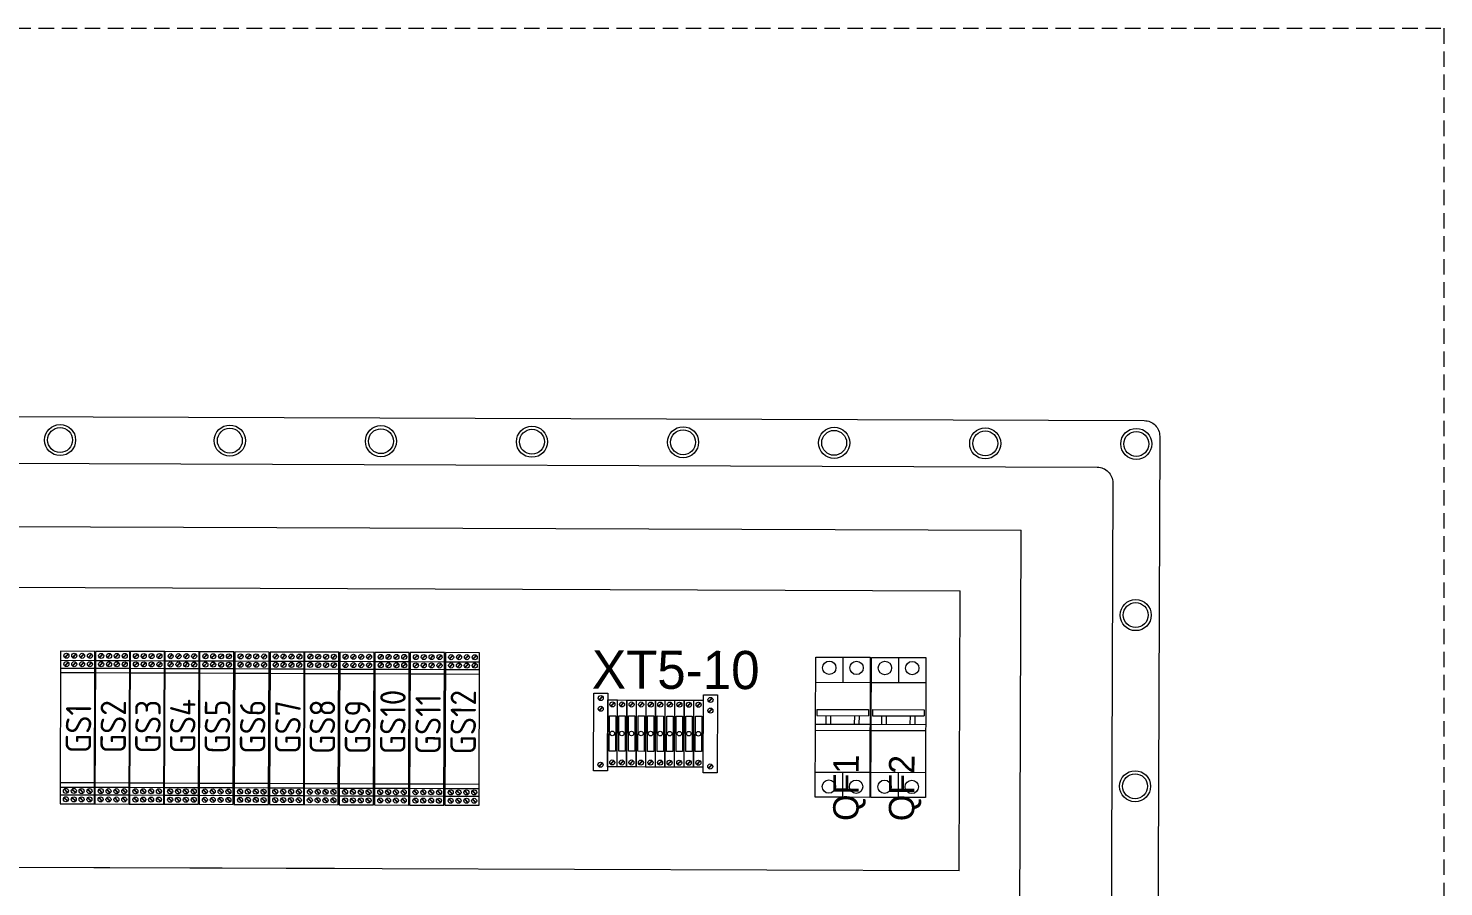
# Model space of a CAD drawing. Header units: millimetres. Extents: x 32721 to 103787, y 57624 to 127312.
# Drawn here: x 38092.8 to 38552.1, y 65384.5 to 65663.3 of the extents above; entities that cross this region are included whole.
import ezdxf

# ---------------------------------------------------------------- set-up
doc = ezdxf.new("R2010")
doc.units = ezdxf.units.MM
doc.header["$LTSCALE"] = 10
doc.linetypes.add('DASHED', pattern=[0.75, 0.5, -0.25])
doc.layers.add('1轮廓实线层', color=7, linetype='Continuous', lineweight=18)
doc.layers.add('6文字层', color=3, linetype='Continuous', lineweight=18)
doc.styles.get("Standard").update_dxf_attribs({"font": 'isocp.shx', "width": 0.707, "bigfont": 'hztxt.shx'})
doc.styles.add('样式 1', font='SIMYOU.TTF', dxfattribs={"width": 0.75})

msp = doc.modelspace()

# ---------------------------------------------------------------- linework, layer by layer
at = {"layer": '1轮廓实线层'}
for p, q in [((37757.48, 65538.42), (38454.95, 65535.9)), ((37772.59, 65523.2), (38439.73, 65520.79)), ((37797.17, 65502.52), (38415, 65500.29)), ((38413.8, 65167.47), (38415, 65500.29)), ((37816.82, 65482.75), (38395.21, 65480.66)), ((38394.88, 65389.68), (38395.21, 65480.66)), ((38348.18, 65413.59), (38348.35, 65459.08)), ((38348.35, 65459.08), (38357.19, 65459.05)), ((38357.19, 65459.05), (38357.16, 65450.89)), ((38357.19, 65459.05), (38366.04, 65459.02)), ((38366.04, 65459.02), (38365.87, 65413.53)), ((38366.25, 65413.53), (38366.42, 65459.01)), ((38366.42, 65459.01), (38375.26, 65458.98)), ((38375.26, 65458.98), (38375.23, 65450.82)), ((38375.26, 65458.98), (38384.11, 65458.95)), ((38384.11, 65458.95), (38383.94, 65413.46)), ((38348.32, 65450.92), (38366.01, 65450.85)), ((38366.39, 65450.85), (38384.08, 65450.79)), ((38348.74, 65442.1), (38365.52, 65442.04)), ((38348.74, 65442.1), (38348.74, 65440.1)), ((38365.52, 65442.04), (38365.51, 65440.04)), ((38366.81, 65442.04), (38383.59, 65441.97)), ((38366.81, 65442.04), (38366.81, 65440.03)), ((38383.59, 65441.97), (38383.58, 65439.97)), ((38348.27, 65437.34), (38365.96, 65437.27)), ((38348.74, 65440.1), (38365.51, 65440.04)), ((38351.72, 65437.32), (38351.73, 65440.09)), ((38353.24, 65437.32), (38353.25, 65440.08)), ((38360.99, 65437.29), (38361, 65440.06)), ((38362.51, 65437.29), (38362.52, 65440.05)), ((38366.34, 65437.27), (38384.03, 65437.21)), ((38366.81, 65440.03), (38383.58, 65439.97)), ((38369.79, 65437.26), (38369.8, 65440.02)), ((38371.31, 65437.25), (38371.32, 65440.02)), ((38379.06, 65437.23), (38379.07, 65439.99)), ((38380.58, 65437.22), (38380.59, 65439.98)), ((38348.26, 65435.34), (38365.95, 65435.27)), ((38366.33, 65435.27), (38384.02, 65435.21)), ((38348.21, 65421.75), (38365.9, 65421.69)), ((38357.06, 65421.72), (38357.03, 65413.56)), ((38366.28, 65421.69), (38383.97, 65421.62)), ((38375.13, 65421.66), (38375.1, 65413.5)), ((38357.03, 65413.56), (38348.18, 65413.59)), ((38365.87, 65413.53), (38357.03, 65413.56)), ((38375.1, 65413.5), (38366.25, 65413.53)), ((38383.94, 65413.46), (38375.1, 65413.5)), ((38192.22, 65390.41), (37816.48, 65391.77)), ((38394.88, 65389.68), (37816.49, 65391.77))]:
    msp.add_line(p, q, dxfattribs=at)
at = {"layer": '1轮廓实线层', "lineweight": 13}
for p, q in [((38103.34, 65460.99), (38103.17, 65411.46)), ((38114.46, 65460.94), (38103.34, 65460.99)), ((38104.59, 65459), (38105.75, 65460.16)), ((38104.69, 65458.9), (38105.86, 65460.05)), ((38107.13, 65458.99), (38108.3, 65460.15)), ((38107.24, 65458.89), (38108.4, 65460.04)), ((38109.68, 65458.98), (38110.85, 65460.14)), ((38109.78, 65458.88), (38110.95, 65460.03)), ((38112.23, 65458.97), (38113.39, 65460.13)), ((38112.33, 65458.87), (38113.49, 65460.03)), ((38114.28, 65411.41), (38114.46, 65460.94)), ((38114.62, 65460.94), (38114.44, 65411.41)), ((38125.74, 65460.9), (38114.62, 65460.94)), ((38115.86, 65458.96), (38117.03, 65460.11)), ((38115.96, 65458.85), (38117.13, 65460.01)), ((38118.41, 65458.95), (38119.57, 65460.11)), ((38118.51, 65458.85), (38119.67, 65460)), ((38120.95, 65458.94), (38122.12, 65460.1)), ((38121.05, 65458.84), (38122.22, 65459.99)), ((38123.5, 65458.93), (38124.66, 65460.09)), ((38123.6, 65458.83), (38124.76, 65459.98)), ((38125.56, 65411.37), (38125.74, 65460.9)), ((38125.89, 65460.9), (38125.71, 65411.37)), ((38137.01, 65460.86), (38125.89, 65460.9)), ((38127.13, 65458.92), (38128.3, 65460.07)), ((38127.23, 65458.81), (38128.4, 65459.97)), ((38129.68, 65458.91), (38130.84, 65460.06)), ((38129.78, 65458.81), (38130.94, 65459.96)), ((38132.22, 65458.9), (38133.39, 65460.06)), ((38132.32, 65458.8), (38133.49, 65459.95)), ((38134.77, 65458.89), (38135.93, 65460.05)), ((38134.87, 65458.79), (38136.04, 65459.94)), ((38136.83, 65411.33), (38137.01, 65460.86)), ((38137.16, 65460.86), (38136.98, 65411.33)), ((38148.28, 65460.82), (38137.16, 65460.86)), ((38138.4, 65458.88), (38139.57, 65460.03)), ((38138.5, 65458.77), (38139.67, 65459.93)), ((38140.95, 65458.87), (38142.11, 65460.02)), ((38141.05, 65458.76), (38142.22, 65459.92)), ((38143.49, 65458.86), (38144.66, 65460.01)), ((38143.6, 65458.76), (38144.76, 65459.91)), ((38146.04, 65458.85), (38147.21, 65460.01)), ((38146.14, 65458.75), (38147.31, 65459.9)), ((38148.1, 65411.29), (38148.28, 65460.82)), ((38148.43, 65460.82), (38148.25, 65411.29)), ((38159.55, 65460.78), (38148.43, 65460.82)), ((38149.67, 65458.84), (38150.84, 65459.99)), ((38149.78, 65458.73), (38150.94, 65459.89)), ((38152.22, 65458.83), (38153.39, 65459.98)), ((38152.32, 65458.72), (38153.49, 65459.88)), ((38154.77, 65458.82), (38155.93, 65459.97)), ((38154.87, 65458.71), (38156.03, 65459.87)), ((38157.31, 65458.81), (38158.48, 65459.96)), ((38157.41, 65458.71), (38158.58, 65459.86)), ((38159.37, 65411.25), (38159.55, 65460.78)), ((38159.86, 65460.78), (38159.68, 65411.25)), ((38170.98, 65460.74), (38159.86, 65460.78)), ((38161.1, 65458.79), (38162.27, 65459.95)), ((38161.2, 65458.69), (38162.37, 65459.85)), ((38163.65, 65458.78), (38164.81, 65459.94)), ((38163.75, 65458.68), (38164.91, 65459.84)), ((38166.19, 65458.78), (38167.36, 65459.93)), ((38166.29, 65458.67), (38167.46, 65459.83)), ((38168.74, 65458.77), (38169.9, 65459.92)), ((38168.84, 65458.66), (38170, 65459.82)), ((38170.8, 65411.21), (38170.98, 65460.74)), ((38171.28, 65460.74), (38171.1, 65411.21)), ((38182.4, 65460.7), (38171.28, 65460.74)), ((38172.52, 65458.75), (38173.69, 65459.91)), ((38172.63, 65458.65), (38173.79, 65459.81)), ((38175.07, 65458.74), (38176.24, 65459.9)), ((38175.17, 65458.64), (38176.34, 65459.8)), ((38177.62, 65458.73), (38178.78, 65459.89)), ((38177.72, 65458.63), (38178.88, 65459.79)), ((38180.16, 65458.73), (38181.33, 65459.88)), ((38180.26, 65458.62), (38181.43, 65459.78)), ((38182.22, 65411.17), (38182.4, 65460.7)), ((38182.49, 65460.7), (38182.31, 65411.17)), ((38193.61, 65460.66), (38182.49, 65460.7)), ((38183.73, 65458.71), (38184.9, 65459.87)), ((38183.83, 65458.61), (38185, 65459.77)), ((38186.28, 65458.7), (38187.44, 65459.86)), ((38186.38, 65458.6), (38187.55, 65459.76)), ((38188.82, 65458.69), (38189.99, 65459.85)), ((38188.93, 65458.59), (38190.09, 65459.75)), ((38191.37, 65458.68), (38192.54, 65459.84)), ((38191.47, 65458.58), (38192.64, 65459.74)), ((38193.43, 65411.13), (38193.61, 65460.66)), ((38193.91, 65460.66), (38193.73, 65411.13)), ((38205.03, 65460.62), (38193.91, 65460.66)), ((38195.16, 65458.67), (38196.32, 65459.83)), ((38195.26, 65458.57), (38196.42, 65459.73)), ((38197.7, 65458.66), (38198.87, 65459.82)), ((38197.8, 65458.56), (38198.97, 65459.72)), ((38200.25, 65458.65), (38201.41, 65459.81)), ((38200.35, 65458.55), (38201.52, 65459.71)), ((38202.79, 65458.64), (38203.96, 65459.8)), ((38202.9, 65458.54), (38204.06, 65459.7)), ((38204.85, 65411.09), (38205.03, 65460.62)), ((38205.34, 65460.62), (38205.16, 65411.09)), ((38216.46, 65460.58), (38205.34, 65460.62)), ((38206.58, 65458.63), (38207.75, 65459.79)), ((38206.68, 65458.53), (38207.85, 65459.68)), ((38209.13, 65458.62), (38210.29, 65459.78)), ((38209.23, 65458.52), (38210.39, 65459.68)), ((38211.67, 65458.61), (38212.84, 65459.77)), ((38211.77, 65458.51), (38212.94, 65459.67)), ((38214.22, 65458.6), (38215.38, 65459.76)), ((38214.32, 65458.5), (38215.49, 65459.66)), ((38216.28, 65411.05), (38216.46, 65460.58)), ((38216.76, 65460.58), (38216.58, 65411.05)), ((38227.88, 65460.54), (38216.76, 65460.58)), ((38218.01, 65458.59), (38219.17, 65459.75)), ((38218.11, 65458.49), (38219.27, 65459.64)), ((38220.55, 65458.58), (38221.72, 65459.74)), ((38220.65, 65458.48), (38221.82, 65459.63)), ((38223.1, 65458.57), (38224.26, 65459.73)), ((38223.2, 65458.47), (38224.36, 65459.63)), ((38225.64, 65458.56), (38226.81, 65459.72)), ((38225.74, 65458.46), (38226.91, 65459.62)), ((38227.7, 65411.01), (38227.88, 65460.54)), ((38228.19, 65460.53), (38228.01, 65411)), ((38239.31, 65460.49), (38228.19, 65460.53)), ((38229.43, 65458.55), (38230.6, 65459.7)), ((38229.53, 65458.44), (38230.7, 65459.6)), ((38231.98, 65458.54), (38233.14, 65459.7)), ((38232.08, 65458.44), (38233.24, 65459.59)), ((38234.52, 65458.53), (38235.69, 65459.69)), ((38234.62, 65458.43), (38235.79, 65459.58)), ((38237.07, 65458.52), (38238.23, 65459.68)), ((38237.17, 65458.42), (38238.34, 65459.57)), ((38239.13, 65410.96), (38239.31, 65460.49)), ((38103.33, 65458.04), (38114.45, 65458)), ((38103.33, 65455.54), (38114.44, 65455.5)), ((38104.58, 65456.28), (38105.74, 65457.44)), ((38104.68, 65456.18), (38105.85, 65457.34)), ((38107.12, 65456.27), (38108.29, 65457.43)), ((38107.23, 65456.17), (38108.39, 65457.33)), ((38109.67, 65456.27), (38110.84, 65457.42)), ((38109.77, 65456.16), (38110.94, 65457.32)), ((38112.22, 65456.26), (38113.38, 65457.41)), ((38112.32, 65456.15), (38113.48, 65457.31)), ((38114.6, 65455.5), (38125.72, 65455.46)), ((38114.61, 65458), (38125.72, 65457.96)), ((38115.85, 65456.24), (38117.02, 65457.4)), ((38115.95, 65456.14), (38117.12, 65457.3)), ((38118.4, 65456.23), (38119.56, 65457.39)), ((38118.5, 65456.13), (38119.66, 65457.29)), ((38120.94, 65456.22), (38122.11, 65457.38)), ((38121.04, 65456.12), (38122.21, 65457.28)), ((38123.49, 65456.22), (38124.65, 65457.37)), ((38123.59, 65456.11), (38124.75, 65457.27)), ((38125.87, 65455.46), (38136.99, 65455.42)), ((38125.88, 65457.96), (38137, 65457.92)), ((38127.12, 65456.2), (38128.29, 65457.36)), ((38127.22, 65456.1), (38128.39, 65457.26)), ((38129.67, 65456.19), (38130.83, 65457.35)), ((38129.77, 65456.09), (38130.93, 65457.25)), ((38132.21, 65456.18), (38133.38, 65457.34)), ((38132.31, 65456.08), (38133.48, 65457.24)), ((38134.76, 65456.18), (38135.93, 65457.33)), ((38134.86, 65456.07), (38136.03, 65457.23)), ((38137.14, 65455.42), (38148.26, 65455.38)), ((38137.15, 65457.92), (38148.27, 65457.88)), ((38138.39, 65456.16), (38139.56, 65457.32)), ((38138.49, 65456.06), (38139.66, 65457.22)), ((38140.94, 65456.15), (38142.11, 65457.31)), ((38141.04, 65456.05), (38142.21, 65457.21)), ((38143.49, 65456.14), (38144.65, 65457.3)), ((38143.59, 65456.04), (38144.75, 65457.2)), ((38146.03, 65456.13), (38147.2, 65457.29)), ((38146.13, 65456.03), (38147.3, 65457.19)), ((38148.41, 65455.38), (38159.53, 65455.34)), ((38148.42, 65457.88), (38159.54, 65457.84)), ((38149.67, 65456.12), (38150.83, 65457.28)), ((38149.77, 65456.02), (38150.93, 65457.18)), ((38152.21, 65456.11), (38153.38, 65457.27)), ((38152.31, 65456.01), (38153.48, 65457.17)), ((38154.76, 65456.1), (38155.92, 65457.26)), ((38154.86, 65456), (38156.02, 65457.16)), ((38157.3, 65456.09), (38158.47, 65457.25)), ((38157.4, 65455.99), (38158.57, 65457.15)), ((38159.84, 65455.34), (38170.96, 65455.3)), ((38159.85, 65457.84), (38170.96, 65457.8)), ((38161.09, 65456.08), (38162.26, 65457.24)), ((38161.19, 65455.98), (38162.36, 65457.14)), ((38163.64, 65456.07), (38164.8, 65457.23)), ((38163.74, 65455.97), (38164.9, 65457.13)), ((38166.18, 65456.06), (38167.35, 65457.22)), ((38166.28, 65455.96), (38167.45, 65457.12)), ((38168.73, 65456.05), (38169.89, 65457.21)), ((38168.83, 65455.95), (38169.99, 65457.11)), ((38171.26, 65455.3), (38182.38, 65455.26)), ((38171.27, 65457.8), (38182.39, 65457.76)), ((38172.51, 65456.04), (38173.68, 65457.2)), ((38172.62, 65455.94), (38173.78, 65457.09)), ((38175.06, 65456.03), (38176.23, 65457.19)), ((38175.16, 65455.93), (38176.33, 65457.08)), ((38177.61, 65456.02), (38178.77, 65457.18)), ((38177.71, 65455.92), (38178.87, 65457.08)), ((38180.15, 65456.01), (38181.32, 65457.17)), ((38180.25, 65455.91), (38181.42, 65457.07)), ((38182.47, 65455.26), (38193.59, 65455.22)), ((38182.48, 65457.76), (38193.6, 65457.72)), ((38183.72, 65456), (38184.89, 65457.16)), ((38183.82, 65455.9), (38184.99, 65457.05)), ((38186.27, 65455.99), (38187.43, 65457.15)), ((38186.37, 65455.89), (38187.54, 65457.04)), ((38188.81, 65455.98), (38189.98, 65457.14)), ((38188.92, 65455.88), (38190.08, 65457.04)), ((38191.36, 65455.97), (38192.53, 65457.13)), ((38191.46, 65455.87), (38192.63, 65457.03)), ((38193.89, 65455.22), (38205.01, 65455.18)), ((38193.9, 65457.72), (38205.02, 65457.68)), ((38195.15, 65455.96), (38196.31, 65457.11)), ((38195.25, 65455.85), (38196.41, 65457.01)), ((38197.69, 65455.95), (38198.86, 65457.11)), ((38197.79, 65455.85), (38198.96, 65457)), ((38200.24, 65455.94), (38201.4, 65457.1)), ((38200.34, 65455.84), (38201.51, 65456.99)), ((38202.78, 65455.93), (38203.95, 65457.09)), ((38202.89, 65455.83), (38204.05, 65456.98)), ((38205.32, 65455.18), (38216.44, 65455.14)), ((38205.33, 65457.68), (38216.45, 65457.64)), ((38206.57, 65455.92), (38207.74, 65457.07)), ((38206.67, 65455.81), (38207.84, 65456.97)), ((38209.12, 65455.91), (38210.28, 65457.06)), ((38209.22, 65455.8), (38210.38, 65456.96)), ((38211.66, 65455.9), (38212.83, 65457.05)), ((38211.76, 65455.8), (38212.93, 65456.95)), ((38214.21, 65455.89), (38215.37, 65457.05)), ((38214.31, 65455.79), (38215.48, 65456.94)), ((38216.74, 65455.13), (38227.86, 65455.09)), ((38216.75, 65457.64), (38227.87, 65457.59)), ((38218, 65455.87), (38219.16, 65457.03)), ((38218.1, 65455.77), (38219.26, 65456.93)), ((38220.54, 65455.87), (38221.71, 65457.02)), ((38220.64, 65455.76), (38221.81, 65456.92)), ((38223.09, 65455.86), (38224.25, 65457.01)), ((38223.19, 65455.75), (38224.36, 65456.91)), ((38225.63, 65455.85), (38226.8, 65457)), ((38225.74, 65455.74), (38226.9, 65456.9)), ((38228.17, 65455.09), (38239.29, 65455.05)), ((38228.18, 65457.59), (38239.3, 65457.55)), ((38229.42, 65455.83), (38230.59, 65456.99)), ((38229.52, 65455.73), (38230.69, 65456.89)), ((38231.97, 65455.82), (38233.13, 65456.98)), ((38232.07, 65455.72), (38233.23, 65456.88)), ((38234.51, 65455.81), (38235.68, 65456.97)), ((38234.61, 65455.71), (38235.78, 65456.87)), ((38237.06, 65455.81), (38238.22, 65456.96)), ((38237.16, 65455.7), (38238.33, 65456.86)), ((38103.32, 65454.09), (38114.44, 65454.05)), ((38114.59, 65454.05), (38125.71, 65454.01)), ((38125.86, 65454.01), (38136.98, 65453.97)), ((38137.14, 65453.97), (38148.25, 65453.93)), ((38148.41, 65453.93), (38159.53, 65453.89)), ((38159.83, 65453.89), (38170.95, 65453.85)), ((38171.26, 65453.85), (38182.38, 65453.81)), ((38182.46, 65453.81), (38193.58, 65453.77)), ((38193.89, 65453.76), (38205.01, 65453.72)), ((38205.31, 65453.72), (38216.43, 65453.68)), ((38216.74, 65453.68), (38227.86, 65453.64)), ((38228.16, 65453.64), (38239.28, 65453.6)), ((38276.25, 65422.14), (38276.34, 65447.41)), ((38276.34, 65447.41), (38280.89, 65447.39)), ((38277.98, 65445.24), (38279.14, 65446.4)), ((38278.08, 65445.14), (38279.24, 65446.3)), ((38280.89, 65447.39), (38280.8, 65422.12)), ((38280.8, 65423.44), (38280.88, 65445.17)), ((38280.88, 65445.17), (38283.91, 65445.16)), ((38283.91, 65445.16), (38283.84, 65423.42)), ((38283.91, 65423.42), (38283.99, 65445.16)), ((38283.99, 65445.16), (38287.02, 65445.15)), ((38287.02, 65445.15), (38286.94, 65423.41)), ((38287.01, 65423.41), (38287.09, 65445.15)), ((38287.09, 65445.15), (38290.12, 65445.13)), ((38311.85, 65421.55), (38311.94, 65446.82)), ((38311.94, 65446.82), (38316.49, 65446.81)), ((38313.57, 65444.66), (38314.74, 65445.82)), ((38313.68, 65444.56), (38314.84, 65445.72)), ((38316.49, 65446.81), (38316.4, 65421.54)), ((38277.96, 65441.77), (38279.13, 65442.93)), ((38278.07, 65441.67), (38279.23, 65442.83)), ((38281.76, 65443.19), (38282.93, 65444.35)), ((38281.86, 65443.09), (38283.03, 65444.25)), ((38284.86, 65443.18), (38286.03, 65444.34)), ((38284.97, 65443.08), (38286.13, 65444.24)), ((38287.97, 65443.17), (38289.14, 65444.33)), ((38288.07, 65443.07), (38289.24, 65444.23)), ((38290.12, 65445.13), (38290.05, 65423.4)), ((38290.12, 65423.4), (38290.2, 65445.13)), ((38290.2, 65445.13), (38293.23, 65445.12)), ((38291.07, 65443.16), (38292.24, 65444.32)), ((38291.18, 65443.06), (38292.34, 65444.21)), ((38293.23, 65445.12), (38293.15, 65423.39)), ((38293.22, 65423.39), (38293.3, 65445.12)), ((38293.3, 65445.12), (38296.33, 65445.11)), ((38294.18, 65443.15), (38295.35, 65444.31)), ((38294.28, 65443.05), (38295.45, 65444.2)), ((38296.33, 65445.11), (38296.26, 65423.38)), ((38296.33, 65423.38), (38296.41, 65445.11)), ((38296.41, 65445.11), (38299.44, 65445.1)), ((38297.28, 65443.14), (38298.45, 65444.29)), ((38297.39, 65443.03), (38298.55, 65444.19)), ((38299.44, 65445.1), (38299.36, 65423.37)), ((38299.43, 65423.37), (38299.51, 65445.1)), ((38299.51, 65445.1), (38302.54, 65445.09)), ((38300.39, 65443.13), (38301.56, 65444.28)), ((38300.49, 65443.02), (38301.66, 65444.18)), ((38302.54, 65445.09), (38302.47, 65423.36)), ((38302.54, 65423.36), (38302.62, 65445.09)), ((38302.62, 65445.09), (38305.65, 65445.08)), ((38303.49, 65443.11), (38304.66, 65444.27)), ((38303.6, 65443.01), (38304.76, 65444.17)), ((38305.65, 65445.08), (38305.57, 65423.35)), ((38305.64, 65423.35), (38305.72, 65445.08)), ((38305.72, 65445.08), (38308.75, 65445.07)), ((38306.6, 65443.1), (38307.77, 65444.26)), ((38306.7, 65443), (38307.87, 65444.16)), ((38308.75, 65445.07), (38308.68, 65423.33)), ((38308.75, 65423.33), (38308.83, 65445.07)), ((38308.83, 65445.07), (38311.86, 65445.06)), ((38309.7, 65443.09), (38310.87, 65444.25)), ((38309.81, 65442.99), (38310.97, 65444.15)), ((38311.86, 65445.06), (38311.78, 65423.32)), ((38311.85, 65423.32), (38311.93, 65445.06)), ((38313.56, 65441.19), (38314.73, 65442.35)), ((38313.66, 65441.09), (38314.83, 65442.24)), ((38277.9, 65423.6), (38279.06, 65424.76)), ((38278, 65423.5), (38279.17, 65424.66)), ((38283.84, 65423.42), (38280.8, 65423.44)), ((38281.69, 65424.34), (38282.86, 65425.5)), ((38281.79, 65424.24), (38282.96, 65425.4)), ((38286.94, 65423.41), (38283.91, 65423.42)), ((38284.8, 65424.33), (38285.96, 65425.49)), ((38284.9, 65424.23), (38286.06, 65425.39)), ((38290.05, 65423.4), (38287.01, 65423.41)), ((38287.9, 65424.32), (38289.07, 65425.48)), ((38288, 65424.22), (38289.17, 65425.38)), ((38293.15, 65423.39), (38290.12, 65423.4)), ((38291.01, 65424.31), (38292.17, 65425.47)), ((38291.11, 65424.21), (38292.27, 65425.37)), ((38296.26, 65423.38), (38293.22, 65423.39)), ((38294.11, 65424.3), (38295.28, 65425.46)), ((38294.21, 65424.2), (38295.38, 65425.35)), ((38299.36, 65423.37), (38296.33, 65423.38)), ((38297.22, 65424.29), (38298.38, 65425.45)), ((38297.32, 65424.19), (38298.48, 65425.34)), ((38302.47, 65423.36), (38299.43, 65423.37)), ((38300.32, 65424.28), (38301.49, 65425.43)), ((38300.42, 65424.17), (38301.59, 65425.33)), ((38305.57, 65423.35), (38302.54, 65423.36)), ((38303.43, 65424.27), (38304.59, 65425.42)), ((38303.53, 65424.16), (38304.69, 65425.32)), ((38308.68, 65423.33), (38305.64, 65423.35)), ((38306.53, 65424.25), (38307.7, 65425.41)), ((38306.63, 65424.15), (38307.8, 65425.31)), ((38311.78, 65423.32), (38308.75, 65423.33)), ((38309.64, 65424.24), (38310.8, 65425.4)), ((38309.74, 65424.14), (38310.9, 65425.3)), ((38313.5, 65423.02), (38314.66, 65424.18)), ((38313.6, 65422.92), (38314.76, 65424.08)), ((38103.19, 65418.35), (38114.31, 65418.31)), ((38114.46, 65418.31), (38125.58, 65418.27)), ((38125.73, 65418.27), (38136.85, 65418.23)), ((38137.01, 65418.23), (38148.13, 65418.19)), ((38148.28, 65418.19), (38159.4, 65418.15)), ((38159.7, 65418.14), (38170.82, 65418.1)), ((38171.13, 65418.1), (38182.25, 65418.06)), ((38182.34, 65418.06), (38193.45, 65418.02)), ((38193.76, 65418.02), (38204.88, 65417.98)), ((38205.18, 65417.98), (38216.3, 65417.94)), ((38216.61, 65417.94), (38227.73, 65417.9)), ((38228.03, 65417.9), (38239.15, 65417.86)), ((38280.8, 65422.12), (38276.25, 65422.14)), ((38316.4, 65421.54), (38311.85, 65421.55)), ((38103.18, 65414.4), (38114.3, 65414.36)), ((38103.19, 65416.9), (38114.3, 65416.86)), ((38104.42, 65413.43), (38105.58, 65412.27)), ((38104.43, 65416.15), (38105.59, 65414.98)), ((38104.53, 65413.53), (38105.68, 65412.37)), ((38104.54, 65416.25), (38105.69, 65415.08)), ((38106.97, 65413.42), (38108.13, 65412.26)), ((38106.98, 65416.14), (38108.14, 65414.97)), ((38107.07, 65413.53), (38108.23, 65412.36)), ((38107.08, 65416.24), (38108.24, 65415.07)), ((38109.52, 65416.13), (38110.68, 65414.96)), ((38109.52, 65413.41), (38110.67, 65412.25)), ((38109.62, 65413.52), (38110.77, 65412.35)), ((38109.63, 65416.23), (38110.78, 65415.06)), ((38112.06, 65413.41), (38113.22, 65412.24)), ((38112.07, 65416.12), (38113.23, 65414.95)), ((38112.16, 65413.51), (38113.32, 65412.34)), ((38112.17, 65416.22), (38113.33, 65415.06)), ((38114.45, 65414.35), (38125.57, 65414.31)), ((38114.46, 65416.86), (38125.58, 65416.82)), ((38115.7, 65416.11), (38116.86, 65414.94)), ((38115.7, 65413.39), (38116.85, 65412.23)), ((38115.8, 65413.49), (38116.95, 65412.33)), ((38115.81, 65416.21), (38116.96, 65415.04)), ((38118.24, 65413.38), (38119.4, 65412.22)), ((38118.25, 65416.1), (38119.41, 65414.93)), ((38118.34, 65413.48), (38119.5, 65412.32)), ((38118.35, 65416.2), (38119.51, 65415.03)), ((38120.79, 65413.37), (38121.94, 65412.21)), ((38120.8, 65416.09), (38121.95, 65414.92)), ((38120.89, 65413.48), (38122.05, 65412.31)), ((38120.9, 65416.19), (38122.06, 65415.02)), ((38123.33, 65413.37), (38124.49, 65412.2)), ((38123.34, 65416.08), (38124.5, 65414.91)), ((38123.43, 65413.47), (38124.59, 65412.3)), ((38123.44, 65416.18), (38124.6, 65415.01)), ((38125.72, 65414.31), (38136.84, 65414.27)), ((38125.73, 65416.81), (38136.85, 65416.77)), ((38126.97, 65413.35), (38128.12, 65412.19)), ((38126.98, 65416.07), (38128.13, 65414.9)), ((38127.07, 65413.45), (38128.23, 65412.29)), ((38127.08, 65416.17), (38128.24, 65415)), ((38129.51, 65413.34), (38130.67, 65412.18)), ((38129.52, 65416.06), (38130.68, 65414.89)), ((38129.62, 65416.16), (38130.78, 65414.99)), ((38129.62, 65413.44), (38130.77, 65412.28)), ((38132.06, 65413.33), (38133.22, 65412.17)), ((38132.07, 65416.05), (38133.23, 65414.88)), ((38132.16, 65413.44), (38133.32, 65412.27)), ((38132.17, 65416.15), (38133.33, 65414.98)), ((38134.6, 65413.32), (38135.76, 65412.16)), ((38134.61, 65416.04), (38135.77, 65414.87)), ((38134.71, 65413.43), (38135.86, 65412.26)), ((38134.72, 65416.14), (38135.87, 65414.97)), ((38136.99, 65414.27), (38148.11, 65414.23)), ((38137, 65416.77), (38148.12, 65416.73)), ((38138.24, 65413.31), (38139.4, 65412.15)), ((38138.25, 65416.03), (38139.41, 65414.86)), ((38138.34, 65413.41), (38139.5, 65412.25)), ((38138.35, 65416.13), (38139.51, 65414.96)), ((38140.78, 65413.3), (38141.94, 65412.14)), ((38140.79, 65416.02), (38141.95, 65414.85)), ((38140.89, 65413.4), (38142.04, 65412.24)), ((38140.9, 65416.12), (38142.05, 65414.95)), ((38143.33, 65413.29), (38144.49, 65412.13)), ((38143.34, 65416.01), (38144.5, 65414.84)), ((38143.43, 65413.39), (38144.59, 65412.23)), ((38143.44, 65416.11), (38144.6, 65414.94)), ((38145.88, 65413.28), (38147.03, 65412.12)), ((38145.89, 65416), (38147.04, 65414.83)), ((38145.98, 65413.39), (38147.14, 65412.22)), ((38145.99, 65416.1), (38147.15, 65414.93)), ((38148.26, 65414.23), (38159.38, 65414.19)), ((38148.27, 65416.73), (38159.39, 65416.69)), ((38149.51, 65413.27), (38150.67, 65412.1)), ((38149.52, 65415.98), (38150.68, 65414.82)), ((38149.61, 65413.37), (38150.77, 65412.21)), ((38149.62, 65416.09), (38150.78, 65414.92)), ((38152.06, 65413.26), (38153.21, 65412.1)), ((38152.07, 65415.98), (38153.22, 65414.81)), ((38152.16, 65413.36), (38153.32, 65412.2)), ((38152.17, 65416.08), (38153.33, 65414.91)), ((38154.6, 65413.25), (38155.76, 65412.09)), ((38154.61, 65415.97), (38155.77, 65414.8)), ((38154.7, 65413.35), (38155.86, 65412.19)), ((38154.71, 65416.07), (38155.87, 65414.9)), ((38157.15, 65413.24), (38158.31, 65412.08)), ((38157.16, 65415.96), (38158.32, 65414.79)), ((38157.25, 65413.34), (38158.41, 65412.18)), ((38157.26, 65416.06), (38158.42, 65414.89)), ((38159.69, 65414.19), (38170.81, 65414.15)), ((38159.7, 65416.69), (38170.82, 65416.65)), ((38160.94, 65415.94), (38162.1, 65414.78)), ((38160.94, 65413.23), (38162.09, 65412.06)), ((38161.04, 65413.33), (38162.19, 65412.17)), ((38161.05, 65416.04), (38162.2, 65414.88)), ((38163.48, 65413.22), (38164.64, 65412.05)), ((38163.49, 65415.93), (38164.65, 65414.77)), ((38163.58, 65413.32), (38164.74, 65412.16)), ((38163.59, 65416.04), (38164.75, 65414.87)), ((38166.03, 65413.21), (38167.18, 65412.05)), ((38166.04, 65415.92), (38167.19, 65414.76)), ((38166.13, 65413.31), (38167.29, 65412.15)), ((38166.14, 65416.03), (38167.3, 65414.86)), ((38168.57, 65413.2), (38169.73, 65412.04)), ((38168.58, 65415.92), (38169.74, 65414.75)), ((38168.67, 65413.3), (38169.83, 65412.14)), ((38168.68, 65416.02), (38169.84, 65414.85)), ((38171.11, 65414.15), (38182.23, 65414.11)), ((38171.12, 65416.65), (38182.24, 65416.61)), ((38172.36, 65413.19), (38173.52, 65412.02)), ((38172.37, 65415.9), (38173.53, 65414.74)), ((38172.46, 65413.29), (38173.62, 65412.12)), ((38172.47, 65416), (38173.63, 65414.84)), ((38174.91, 65413.18), (38176.06, 65412.01)), ((38174.92, 65415.89), (38176.07, 65414.73)), ((38175.01, 65413.28), (38176.17, 65412.11)), ((38175.02, 65415.99), (38176.17, 65414.83)), ((38177.45, 65413.17), (38178.61, 65412)), ((38177.46, 65415.88), (38178.62, 65414.72)), ((38177.55, 65413.27), (38178.71, 65412.11)), ((38177.56, 65415.99), (38178.72, 65414.82)), ((38180, 65413.16), (38181.15, 65411.99)), ((38180.01, 65415.87), (38181.16, 65414.71)), ((38180.1, 65413.26), (38181.26, 65412.1)), ((38180.11, 65415.98), (38181.27, 65414.81)), ((38182.32, 65414.11), (38193.44, 65414.07)), ((38182.33, 65416.61), (38193.45, 65416.57)), ((38183.57, 65413.15), (38184.72, 65411.98)), ((38183.58, 65415.86), (38184.73, 65414.7)), ((38183.67, 65413.25), (38184.83, 65412.08)), ((38183.68, 65415.96), (38184.84, 65414.8)), ((38186.11, 65413.14), (38187.27, 65411.97)), ((38186.12, 65415.85), (38187.28, 65414.69)), ((38186.22, 65413.24), (38187.37, 65412.07)), ((38186.23, 65415.95), (38187.38, 65414.79)), ((38188.66, 65413.13), (38189.82, 65411.96)), ((38188.67, 65415.84), (38189.83, 65414.68)), ((38188.76, 65413.23), (38189.92, 65412.06)), ((38188.77, 65415.94), (38189.93, 65414.78)), ((38191.21, 65415.83), (38192.37, 65414.67)), ((38191.21, 65413.12), (38192.36, 65411.95)), ((38191.31, 65413.22), (38192.46, 65412.06)), ((38191.32, 65415.94), (38192.47, 65414.77)), ((38193.75, 65416.57), (38204.87, 65416.53)), ((38193.75, 65414.07), (38204.86, 65414.03)), ((38194.99, 65413.11), (38196.15, 65411.94)), ((38195, 65415.82), (38196.16, 65414.65)), ((38195.09, 65413.21), (38196.25, 65412.04)), ((38195.1, 65415.92), (38196.26, 65414.76)), ((38197.54, 65413.1), (38198.7, 65411.93)), ((38197.55, 65415.81), (38198.71, 65414.65)), ((38197.64, 65413.2), (38198.8, 65412.03)), ((38197.65, 65415.91), (38198.81, 65414.75)), ((38200.08, 65413.09), (38201.24, 65411.92)), ((38200.09, 65415.8), (38201.25, 65414.64)), ((38200.19, 65413.19), (38201.34, 65412.02)), ((38200.2, 65415.9), (38201.35, 65414.74)), ((38202.63, 65413.08), (38203.79, 65411.91)), ((38202.64, 65415.79), (38203.8, 65414.63)), ((38202.73, 65413.18), (38203.89, 65412.01)), ((38202.74, 65415.89), (38203.9, 65414.73)), ((38205.17, 65414.03), (38216.29, 65413.99)), ((38205.18, 65416.53), (38216.3, 65416.49)), ((38206.42, 65413.07), (38207.57, 65411.9)), ((38206.43, 65415.78), (38207.58, 65414.61)), ((38206.52, 65413.17), (38207.68, 65412)), ((38206.53, 65415.88), (38207.69, 65414.71)), ((38208.96, 65413.06), (38210.12, 65411.89)), ((38208.97, 65415.77), (38210.13, 65414.6)), ((38209.06, 65413.16), (38210.22, 65411.99)), ((38209.07, 65415.87), (38210.23, 65414.71)), ((38211.51, 65413.05), (38212.67, 65411.88)), ((38211.52, 65415.76), (38212.68, 65414.59)), ((38211.61, 65413.15), (38212.77, 65411.98)), ((38211.62, 65415.86), (38212.78, 65414.7)), ((38214.05, 65413.04), (38215.21, 65411.87)), ((38214.06, 65415.75), (38215.22, 65414.59)), ((38214.16, 65413.14), (38215.31, 65411.97)), ((38214.17, 65415.85), (38215.32, 65414.69)), ((38216.59, 65413.99), (38227.71, 65413.95)), ((38216.6, 65416.49), (38227.72, 65416.45)), ((38217.84, 65413.02), (38219, 65411.86)), ((38217.85, 65415.74), (38219.01, 65414.57)), ((38217.94, 65413.13), (38219.1, 65411.96)), ((38217.95, 65415.84), (38219.11, 65414.67)), ((38220.39, 65413.01), (38221.54, 65411.85)), ((38220.4, 65415.73), (38221.55, 65414.56)), ((38220.49, 65413.12), (38221.65, 65411.95)), ((38220.5, 65415.83), (38221.66, 65414.66)), ((38222.93, 65413.01), (38224.09, 65411.84)), ((38222.94, 65415.72), (38224.1, 65414.55)), ((38223.04, 65413.11), (38224.19, 65411.94)), ((38223.05, 65415.82), (38224.2, 65414.66)), ((38225.48, 65413), (38226.64, 65411.83)), ((38225.49, 65415.71), (38226.65, 65414.54)), ((38225.58, 65413.1), (38226.74, 65411.93)), ((38225.59, 65415.81), (38226.75, 65414.65)), ((38228.02, 65413.94), (38239.14, 65413.9)), ((38228.03, 65416.45), (38239.15, 65416.41)), ((38229.28, 65415.7), (38230.43, 65414.53)), ((38229.37, 65413.08), (38230.53, 65411.92)), ((38229.38, 65415.8), (38230.54, 65414.63)), ((38231.82, 65415.69), (38232.98, 65414.52)), ((38231.91, 65413.07), (38233.07, 65411.91)), ((38231.92, 65415.79), (38233.08, 65414.62)), ((38234.37, 65415.68), (38235.52, 65414.51)), ((38234.46, 65413.07), (38235.62, 65411.9)), ((38234.47, 65415.78), (38235.63, 65414.61)), ((38236.91, 65415.67), (38238.07, 65414.5)), ((38237.01, 65413.06), (38238.16, 65411.89)), ((38237.02, 65415.77), (38238.17, 65414.6)), ((38103.17, 65411.46), (38114.28, 65411.41)), ((38114.44, 65411.41), (38125.56, 65411.37)), ((38125.71, 65411.37), (38136.83, 65411.33)), ((38136.98, 65411.33), (38148.1, 65411.29)), ((38148.25, 65411.29), (38159.37, 65411.25)), ((38159.68, 65411.25), (38170.8, 65411.21)), ((38171.1, 65411.21), (38182.22, 65411.17)), ((38182.31, 65411.17), (38193.43, 65411.13)), ((38193.73, 65411.13), (38204.85, 65411.09)), ((38205.16, 65411.09), (38216.28, 65411.05)), ((38216.58, 65411.05), (38227.7, 65411.01)), ((38228.01, 65411), (38239.13, 65410.96)), ((38229.27, 65412.98), (38230.42, 65411.82)), ((38231.81, 65412.97), (38232.97, 65411.81)), ((38234.36, 65412.96), (38235.52, 65411.8)), ((38236.9, 65412.96), (38238.06, 65411.79))]:
    msp.add_line(p, q, dxfattribs=at)
at = {"layer": '1轮廓实线层', "linetype": 'DASHED'}
msp.add_lwpolyline([(37616.2, 65663.32), (38552.14, 65663.32), (38552.14, 64797.17), (37616.2, 64797.17)], close=True, dxfattribs=at)
at = {"layer": '1轮廓实线层'}
for points in [[(38454.95, 65535.9, -0.414214), (38459.98, 65530.83), (38458.56, 65136.61, -0.414214), (38453.49, 65131.57)], [(38439.73, 65520.79, -0.414214), (38444.76, 65515.72), (38443.45, 65151.83, -0.414214), (38438.38, 65146.79)]]:
    msp.add_lwpolyline(points, format="xyb", dxfattribs=at)
at = {"layer": '1轮廓实线层', "lineweight": 13}
for points in [[(38281.39, 65440.03), (38283.45, 65440.02), (38283.41, 65428.52), (38281.35, 65428.52)], [(38284.49, 65440.01), (38286.55, 65440.01), (38286.51, 65428.51), (38284.45, 65428.51)], [(38287.6, 65440), (38289.66, 65440), (38289.62, 65428.49), (38287.56, 65428.5)], [(38290.7, 65439.99), (38292.76, 65439.98), (38292.72, 65428.48), (38290.66, 65428.49)], [(38293.81, 65439.98), (38295.87, 65439.97), (38295.83, 65428.47), (38293.77, 65428.48)], [(38296.91, 65439.97), (38298.97, 65439.96), (38298.93, 65428.46), (38296.87, 65428.47)], [(38300.02, 65439.96), (38302.08, 65439.95), (38302.04, 65428.45), (38299.98, 65428.46)], [(38303.12, 65439.95), (38305.18, 65439.94), (38305.14, 65428.44), (38303.08, 65428.45)], [(38306.23, 65439.94), (38308.29, 65439.93), (38308.25, 65428.43), (38306.19, 65428.43)], [(38309.33, 65439.93), (38311.39, 65439.92), (38311.35, 65428.42), (38309.29, 65428.42)]]:
    msp.add_lwpolyline(points, close=True, dxfattribs=at)
at = {"layer": '1轮廓实线层'}
for centre, radius in [((38103.15, 65529.59), 5.05), ((38103.15, 65529.59), 4.04), ((38158.24, 65529.39), 5.05), ((38158.24, 65529.39), 4.04), ((38207.27, 65529.21), 5.05), ((38207.27, 65529.21), 4.04), ((38256.29, 65529.04), 5.05), ((38256.29, 65529.04), 4.04), ((38305.32, 65528.86), 5.05), ((38305.32, 65528.86), 4.04), ((38354.34, 65528.68), 5.05), ((38354.34, 65528.68), 4.04), ((38403.37, 65528.5), 5.05), ((38403.37, 65528.5), 4.04), ((38452.39, 65528.33), 5.05), ((38452.39, 65528.33), 4.04), ((38452.19, 65472.73), 5.05), ((38452.19, 65472.73), 4.04), ((38352.76, 65455.61), 2.17), ((38361.6, 65455.58), 2.17), ((38370.83, 65455.55), 2.17), ((38379.67, 65455.51), 2.17), ((38451.99, 65417.14), 5.05), ((38352.62, 65417.03), 2.17), ((38361.46, 65417), 2.17), ((38370.69, 65416.96), 2.17), ((38379.53, 65416.93), 2.17), ((38451.99, 65417.14), 4.04)]:
    msp.add_circle(centre, radius, dxfattribs=at)
at = {"layer": '1轮廓实线层', "lineweight": 13}
for centre, radius in [((38105.22, 65459.53), 0.821), ((38107.77, 65459.52), 0.821), ((38110.31, 65459.51), 0.821), ((38112.86, 65459.5), 0.821), ((38116.49, 65459.48), 0.821), ((38119.04, 65459.48), 0.821), ((38121.58, 65459.47), 0.821), ((38124.13, 65459.46), 0.821), ((38127.76, 65459.44), 0.821), ((38130.31, 65459.44), 0.821), ((38132.86, 65459.43), 0.821), ((38135.4, 65459.42), 0.821), ((38139.04, 65459.4), 0.821), ((38141.58, 65459.39), 0.821), ((38144.13, 65459.39), 0.821), ((38146.67, 65459.38), 0.821), ((38150.31, 65459.36), 0.821), ((38152.85, 65459.35), 0.821), ((38155.4, 65459.34), 0.821), ((38157.95, 65459.34), 0.821), ((38161.73, 65459.32), 0.821), ((38164.28, 65459.31), 0.821), ((38166.82, 65459.3), 0.821), ((38169.37, 65459.29), 0.821), ((38173.16, 65459.28), 0.821), ((38175.7, 65459.27), 0.821), ((38178.25, 65459.26), 0.821), ((38180.8, 65459.25), 0.821), ((38184.37, 65459.24), 0.821), ((38186.91, 65459.23), 0.821), ((38189.46, 65459.22), 0.821), ((38192, 65459.21), 0.821), ((38195.79, 65459.2), 0.821), ((38198.34, 65459.19), 0.821), ((38200.88, 65459.18), 0.821), ((38203.43, 65459.17), 0.821), ((38207.21, 65459.16), 0.821), ((38209.76, 65459.15), 0.821), ((38212.31, 65459.14), 0.821), ((38214.85, 65459.13), 0.821), ((38218.64, 65459.12), 0.821), ((38221.19, 65459.11), 0.821), ((38223.73, 65459.1), 0.821), ((38226.28, 65459.09), 0.821), ((38230.06, 65459.07), 0.821), ((38232.61, 65459.07), 0.821), ((38235.16, 65459.06), 0.821), ((38237.7, 65459.05), 0.821), ((38105.21, 65456.81), 0.821), ((38107.76, 65456.8), 0.821), ((38110.3, 65456.79), 0.821), ((38112.85, 65456.78), 0.821), ((38116.48, 65456.77), 0.821), ((38119.03, 65456.76), 0.821), ((38121.58, 65456.75), 0.821), ((38124.12, 65456.74), 0.821), ((38127.76, 65456.73), 0.821), ((38130.3, 65456.72), 0.821), ((38132.85, 65456.71), 0.821), ((38135.39, 65456.7), 0.821), ((38139.03, 65456.69), 0.821), ((38141.57, 65456.68), 0.821), ((38144.12, 65456.67), 0.821), ((38146.66, 65456.66), 0.821), ((38150.3, 65456.65), 0.821), ((38152.84, 65456.64), 0.821), ((38155.39, 65456.63), 0.821), ((38157.94, 65456.62), 0.821), ((38161.72, 65456.61), 0.821), ((38164.27, 65456.6), 0.821), ((38166.82, 65456.59), 0.821), ((38169.36, 65456.58), 0.821), ((38173.15, 65456.57), 0.821), ((38175.69, 65456.56), 0.821), ((38178.24, 65456.55), 0.821), ((38180.79, 65456.54), 0.821), ((38184.36, 65456.53), 0.821), ((38186.9, 65456.52), 0.821), ((38189.45, 65456.51), 0.821), ((38191.99, 65456.5), 0.821), ((38195.78, 65456.48), 0.821), ((38198.33, 65456.48), 0.821), ((38200.87, 65456.47), 0.821), ((38203.42, 65456.46), 0.821), ((38207.2, 65456.44), 0.821), ((38209.75, 65456.43), 0.821), ((38212.3, 65456.43), 0.821), ((38214.84, 65456.42), 0.821), ((38218.63, 65456.4), 0.821), ((38221.18, 65456.39), 0.821), ((38223.72, 65456.38), 0.821), ((38226.27, 65456.37), 0.821), ((38230.05, 65456.36), 0.821), ((38232.6, 65456.35), 0.821), ((38235.15, 65456.34), 0.821), ((38237.69, 65456.33), 0.821), ((38278.61, 65445.77), 0.821), ((38314.21, 65445.19), 0.821), ((38278.6, 65442.3), 0.821), ((38282.39, 65443.72), 0.821), ((38285.5, 65443.71), 0.821), ((38288.6, 65443.7), 0.821), ((38291.71, 65443.69), 0.821), ((38294.81, 65443.68), 0.821), ((38297.92, 65443.66), 0.821), ((38301.02, 65443.65), 0.821), ((38304.13, 65443.64), 0.821), ((38307.23, 65443.63), 0.821), ((38310.34, 65443.62), 0.821), ((38314.19, 65441.72), 0.821), ((38282.36, 65434.3), 0.742), ((38285.46, 65434.28), 0.742), ((38288.57, 65434.27), 0.742), ((38291.67, 65434.26), 0.742), ((38294.78, 65434.25), 0.742), ((38297.88, 65434.24), 0.742), ((38300.99, 65434.23), 0.742), ((38304.09, 65434.22), 0.742), ((38307.2, 65434.21), 0.742), ((38310.3, 65434.2), 0.742), ((38278.53, 65424.13), 0.821), ((38282.33, 65424.87), 0.821), ((38285.43, 65424.86), 0.821), ((38288.54, 65424.85), 0.821), ((38291.64, 65424.84), 0.821), ((38294.75, 65424.83), 0.821), ((38297.85, 65424.82), 0.821), ((38300.96, 65424.8), 0.821), ((38304.06, 65424.79), 0.821), ((38307.17, 65424.78), 0.821), ((38310.27, 65424.77), 0.821), ((38314.13, 65423.55), 0.821), ((38105.05, 65412.9), 0.821), ((38105.06, 65415.61), 0.821), ((38107.6, 65412.89), 0.821), ((38107.61, 65415.61), 0.821), ((38110.14, 65412.88), 0.821), ((38110.15, 65415.6), 0.821), ((38112.69, 65412.87), 0.821), ((38112.7, 65415.59), 0.821), ((38116.32, 65412.86), 0.821), ((38116.33, 65415.57), 0.821), ((38118.87, 65412.85), 0.821), ((38118.88, 65415.56), 0.821), ((38121.43, 65415.56), 0.821), ((38121.42, 65412.84), 0.821), ((38123.96, 65412.83), 0.821), ((38123.97, 65415.55), 0.821), ((38127.61, 65415.53), 0.821), ((38127.6, 65412.82), 0.821), ((38130.14, 65412.81), 0.821), ((38130.15, 65415.52), 0.821), ((38132.69, 65412.8), 0.821), ((38132.7, 65415.52), 0.821), ((38135.23, 65412.79), 0.821), ((38135.24, 65415.51), 0.821), ((38138.87, 65412.78), 0.821), ((38138.88, 65415.49), 0.821), ((38141.41, 65412.77), 0.821), ((38141.42, 65415.48), 0.821), ((38143.96, 65412.76), 0.821), ((38143.97, 65415.47), 0.821), ((38146.51, 65412.75), 0.821), ((38146.52, 65415.47), 0.821), ((38150.14, 65412.74), 0.821), ((38150.15, 65415.45), 0.821), ((38152.69, 65412.73), 0.821), ((38152.7, 65415.44), 0.821), ((38155.23, 65412.72), 0.821), ((38155.24, 65415.43), 0.821), ((38157.78, 65412.71), 0.821), ((38157.79, 65415.42), 0.821), ((38161.56, 65412.7), 0.821), ((38161.57, 65415.41), 0.821), ((38164.11, 65412.69), 0.821), ((38164.12, 65415.4), 0.821), ((38166.67, 65415.39), 0.821), ((38166.66, 65412.68), 0.821), ((38169.2, 65412.67), 0.821), ((38169.21, 65415.38), 0.821), ((38172.99, 65412.66), 0.821), ((38173, 65415.37), 0.821), ((38175.54, 65412.65), 0.821), ((38175.54, 65415.36), 0.821), ((38178.08, 65412.64), 0.821), ((38178.09, 65415.35), 0.821), ((38180.63, 65412.63), 0.821), ((38180.64, 65415.34), 0.821), ((38184.2, 65412.62), 0.821), ((38184.21, 65415.33), 0.821), ((38186.74, 65412.61), 0.821), ((38186.75, 65415.32), 0.821), ((38189.29, 65412.6), 0.821), ((38189.3, 65415.31), 0.821), ((38191.83, 65412.59), 0.821), ((38191.84, 65415.3), 0.821), ((38195.62, 65412.57), 0.821), ((38195.63, 65415.29), 0.821), ((38198.17, 65412.56), 0.821), ((38198.18, 65415.28), 0.821), ((38200.71, 65412.56), 0.821), ((38200.72, 65415.27), 0.821), ((38203.26, 65412.55), 0.821), ((38203.27, 65415.26), 0.821), ((38207.06, 65415.25), 0.821), ((38207.05, 65412.53), 0.821), ((38209.59, 65412.52), 0.821), ((38209.6, 65415.24), 0.821), ((38212.14, 65412.51), 0.821), ((38212.15, 65415.23), 0.821), ((38214.68, 65412.51), 0.821), ((38214.69, 65415.22), 0.821), ((38218.47, 65412.49), 0.821), ((38218.48, 65415.21), 0.821), ((38221.02, 65412.48), 0.821), ((38221.03, 65415.2), 0.821), ((38223.56, 65412.47), 0.821), ((38223.57, 65415.19), 0.821), ((38226.11, 65412.46), 0.821), ((38226.12, 65415.18), 0.821), ((38229.9, 65412.45), 0.821), ((38229.91, 65415.16), 0.821), ((38232.44, 65412.44), 0.821), ((38232.45, 65415.15), 0.821), ((38234.99, 65412.43), 0.821), ((38235, 65415.15), 0.821), ((38237.53, 65412.42), 0.821), ((38237.54, 65415.14), 0.821)]:
    msp.add_circle(centre, radius, dxfattribs=at)

# ---------------------------------------------------------------- texts
at = {"layer": '6文字层', "style": '样式 1'}
for s, height, rotation, p in [('XT5-10', 12.404, 359.7932, (38275.73, 65448.87)), ('QF1', 8.269, 89.7932, (38362.28, 65405.86)), ('QF2', 8.269, 89.7932, (38380.35, 65405.79))]:
    msp.add_text(s, height=height, rotation=rotation, dxfattribs=at).set_placement(p)
at = {"layer": '6文字层'}
for s, p in [('GS4', (38147.07, 65427.76)), ('GS10', (38215.24, 65427.52)), ('GS11', (38226.67, 65427.48)), ('GS12', (38238.09, 65427.44)), ('GS1', (38113.25, 65427.89)), ('GS2', (38124.52, 65427.85)), ('GS3', (38135.79, 65427.8)), ('GS5', (38158.34, 65427.72)), ('GS6', (38169.76, 65427.68)), ('GS7', (38181.19, 65427.64)), ('GS8', (38192.39, 65427.6)), ('GS9', (38203.82, 65427.56))]:
    msp.add_text(s, height=8.269, rotation=89.7932, dxfattribs=at).set_placement(p)

doc.saveas('drawing.dxf')
